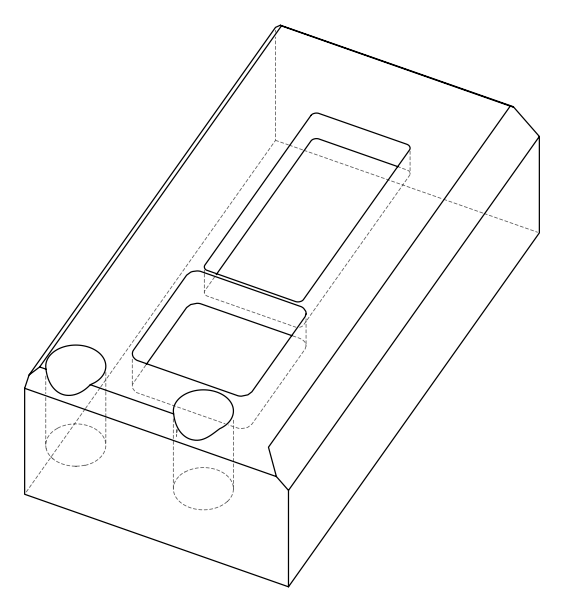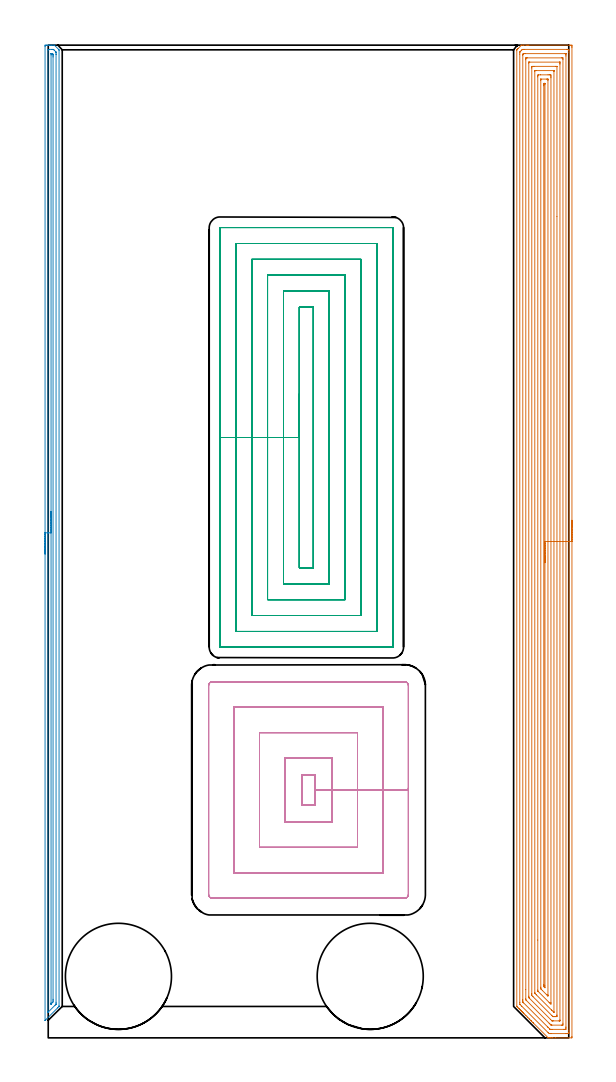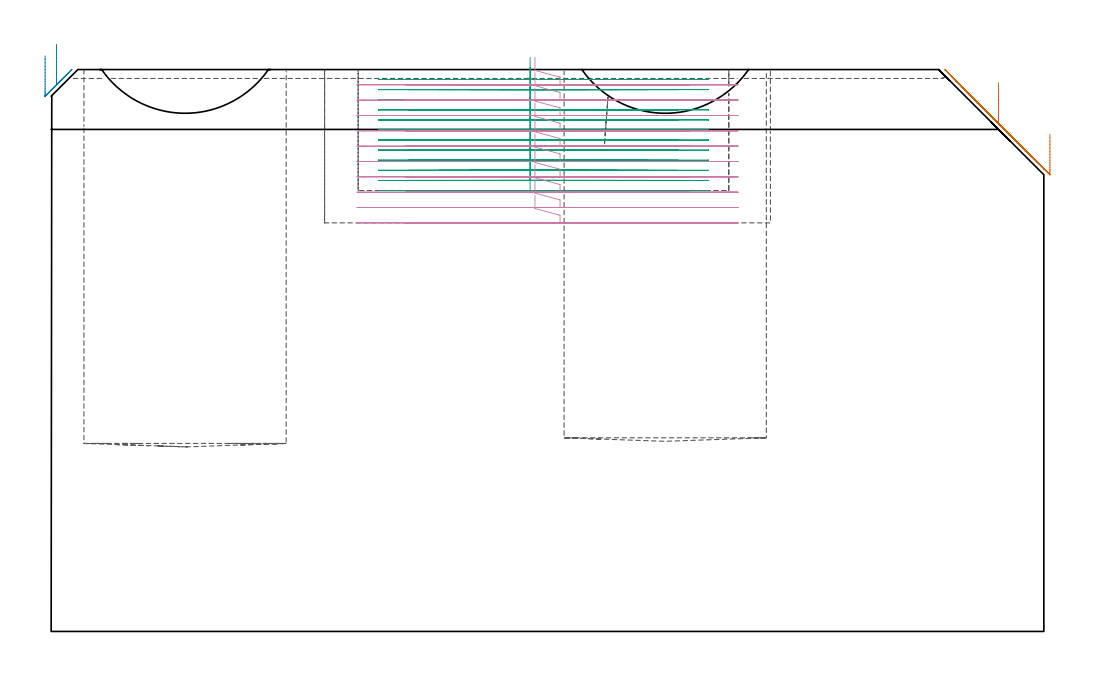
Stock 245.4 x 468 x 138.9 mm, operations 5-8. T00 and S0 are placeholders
(PLAN: 8 operations, 3 tool changes, 144.1 min)
(1 INDEXABLE_INSERT_DRILL_BLIND_HOLE_FROM_SOLID | STEP1POCKET | NXT0302_038 | 0.38 min | 181962 mm3)
(2 INDEXABLE_INSERT_DRILL_BLIND_HOLE_FROM_SOLID_1 | STEP1POCKET_1 | NXT0302_038 | 0.38 min | 179215 mm3)
(3 AREA_MILL | FG_CHAMFER_SURFACE | UGT0205_001 | 1.88 min | 534 mm3)
(4 AREA_MILL_1 | FG_CHAMFER_SURFACE_1 | UGT0205_001 | 9.48 min | 23541 mm3)
(5 AREA_MILL_2 | FG_CHAMFER_SURFACE_2 | UGT0205_001 | 37.34 min | 156461 mm3)
(6 AREA_MILL_3 | FG_CHAMFER_SURFACE_3 | UGT0205_001 | 11.12 min | 9914 mm3)
(7 MILL_RECTANGULAR_POCKET | POCKET_RECTANGULAR_STRAIGHT | NXT0201_013 | Follow Part, ap 2.5, ae 75% | 60.89 min | 568820 mm3)
(8 MILL_RECTANGULAR_POCKET_1 | POCKET_RECTANGULAR_STRAIGHT_1 | NXT0201_012 | Follow Part, ap 4, ae 75% | 22.64 min | 490199 mm3)
(TOOL NXT0302_038 | Index. Insert Drill 50mm [880-D5000L50-04] | D50 PA176 FL200 Z2)
(TOOL UGT0205_001 | Chamfer Mill 20 x 3 x 45 deg. | D20 FL50 Z2)
(TOOL NXT0201_013 | ENDMILL 10mm | D10 FL30 Z4)
(TOOL NXT0201_012 | ENDMILL 16mm [2P460-1600-NA 1630] | D16 FL38 Z6)
(OP 5 AREA_MILL_2)
G17 G21 G94 G90
T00 M6
G54
G17 G0 G90 X246.9 Y244. S1061 M3
G43 Z148.9 H0
Z122.9
G94 G1 Y243.962 Z122.028 F250.
Y243.848 Z121.163
Y243.659 Z120.312
Y243.397 Z119.48
Y243.063 Z118.674
Y242.66 Z117.9
Y242.192 Z117.164
Y241.66 Z116.472
Y241.071 Z115.829
Y240.428 Z115.24
Y239.736 Z114.708
Y239. Z114.24
Y238.226 Z113.837
Y237.42 Z113.503
Y236.588 Z113.241
Y235.737 Z113.052
Y234.872 Z112.938
Y234. Z112.9
Y0.629
X246.896 Y0.29 Z112.902
X246.892 Y0.01 Z112.906
X246.608 Y0. Z113.19
X239.233 Z120.562
X237.817 Z121.979
X237.456 Z122.34
X236.732 Z123.068
X236.401 Z123.398
X235.698 Y0.01 Z124.101
X235.678 Y0.028 Z124.121
X235.518 Y0.182 Z124.281
X228.722 Y6.978 Z131.078
X228.567 Y7.132 Z131.23
X228.513 Y7.186 Z131.285
X227.848 Y7.852 Z131.952
X227.678 Y8.021 Z132.119
X227.619 Y8.08 Z132.179
X226.974 Y8.726 Z132.826
X226.789 Y8.91 Z133.008
X226.101 Y9.599 Z133.699
X225.9 Y9.798 Z133.896
X225.235 Y10.465 Z134.565
X225.011 Y10.687 Z134.785
X224.354 Y11.346 Z135.446
X224.122 Y11.576 Z135.674
X224.043 Y11.657 Z135.756
X223.906 Y11.794 Z135.893
X223.826 Y11.872 Z135.97
X223.745 Y11.955 Z136.054
X223.612 Y12.088 Z136.188
X223.53 Y12.169 Z136.267
X223.447 Y12.253 Z136.352
X223.317 Y12.383 Z136.482
X223.233 Y12.465 Z136.563
X223.149 Y12.551 Z136.651
X223.022 Y12.677 Z136.777
X222.937 Y12.761 Z136.859
X222.851 Y12.849 Z136.949
X222.728 Y12.972 Z137.071
X222.641 Y13.058 Z137.155
X222.553 Y13.147 Z137.247
X222.433 Y13.267 Z137.366
X222.344 Y13.354 Z137.452
X222.255 Y13.445 Z137.545
X222.139 Y13.561 Z137.661
X222.048 Y13.65 Z137.748
X221.957 Y13.743 Z137.843
X221.844 Y13.856 Z137.955
X221.752 Y13.946 Z138.044
X221.659 Y14.041 Z138.141
X221.133 Y14.567 Z138.666
X220.968 Y14.734 Z138.83
X220.905 Y14.805 Z138.89
X220.9 Y14.935 Z138.9
Y465.583
X220.904 Y465.795 Z138.889
X220.983 Y465.884 Z138.814
X221.135 Y466.036 Z138.664
X221.231 Y466.131 Z138.568
X221.456 Y466.357 Z138.341
X221.575 Y466.477 Z138.222
X222.848 Y467.748 Z136.952
X223.071 Y467.967 Z136.729
X223.108 Y467.998 Z136.689
X223.332 Y468. Z136.467
X224.122 Z135.672
X225.373 Z134.424
X225.9 Z133.894
X226.525 Z133.27
X245.719 Z114.078
X246.344 Y467.996 Z113.453
X246.892 Y467.992 Z112.906
X246.894 Y467.924 Z112.904
X246.898 Y467.371 Z112.902
X246.9 Y466.812 Z112.9
Y234.
X245.486 Z114.314
Y3.312
X245.484 Y2.417 Z114.316
X245.483 Y2.389 Z114.317
X245.456 Y2.01 Z114.344
X244.979 Y2.003 Z114.821
X244.567 Y2.001 Z115.233
X244.093 Y2. Z115.707
X236.981 Y2.001 Z122.819
X236.567 Y2.005 Z123.233
X236.154 Y2.01 Z123.646
X235.733 Y2.417 Z124.067
X235.678 Y2.472 Z124.122
X223.233 Y14.916 Z136.567
X222.344 Y15.81 Z137.456
X222.327 Y15.83 Z137.473
X222.321 Y15.853 Z137.479
X222.314 Y16.724 Z137.486
Y16.754
Y463.794
X222.316 Y464.689 Z137.484
X222.317 Y464.716 Z137.483
X222.321 Y464.745 Z137.479
X222.344 Y464.783 Z137.456
X222.74 Y465.185 Z137.06
X223.132 Y465.583 Z136.668
X223.183 Y465.633 Z136.617
X223.233 Y465.683 Z136.567
X223.5 Y465.941 Z136.3
X223.54 Y465.978 Z136.26
X223.59 Y465.99 Z136.21
X223.711 Y465.996 Z136.089
X224.122 Y465.999 Z135.678
X224.596 Y466. Z135.204
X244.567 Y465.999 Z115.233
X245.043 Y465.997 Z114.757
X245.456 Y465.99 Z114.344
X245.483 Y465.583 Z114.317
X245.484 Y465.554 Z114.316
X245.486 Y464.689 Z114.314
Y234.
X244.072 Z115.728
X244.071 Y5.1 Z115.729
X244.07 Y4.705 Z115.73
X244.067 Y4.206 Z115.733
X244.065 Y4.017 Z115.735
X243.877 Y4.005 Z115.923
X243.678 Y4.003 Z116.122
X242.993 Y4. Z116.807
X237.456 Z122.344
X236.77 Y4.002 Z123.03
X236.669 Y4.006 Z123.131
X236.62 Y4.01 Z123.18
X236.567 Y4.043 Z123.233
X236.397 Y4.206 Z123.403
X235.678 Y4.922 Z124.122
X235.499 Y5.1 Z124.301
X224.122 Y16.477 Z135.678
X223.877 Y16.724 Z135.923
X223.795 Y16.811 Z136.005
X223.735 Y16.877 Z136.065
X223.734 Y16.922 Z136.066
X223.731 Y17.118 Z136.069
X223.729 Y17.618 Z136.071
X223.728 Y18.014 Z136.072
X223.729 Y463.296 Z136.071
X223.731 Y463.545 Z136.069
X223.735 Y463.669 Z136.065
X223.738 Y463.727 Z136.062
X223.8 Y463.794 Z136.
X223.964 Y463.953 Z135.836
X224.022 Y463.99 Z135.778
X224.122 Y463.992 Z135.678
X224.807 Y463.999 Z134.993
X243.678 Z116.122
X243.882 Y463.997 Z115.918
X244.018 Y463.993 Z115.782
X244.063 Y463.99 Z115.737
X244.065 Y463.972 Z115.735
X244.068 Y463.926 Z115.732
X244.07 Y463.794 Z115.73
X244.071 Y463.398 Z115.729
X244.072 Y462.9 Z115.728
Y234.
X242.657 Z117.143
Y6.888
X242.653 Y6.131 Z117.147
X242.651 Y6.026 Z117.149
X242.562 Y6.01 Z117.238
X242.341 Y6.006 Z117.459
X241.9 Y6. Z117.9
X237.456 Z122.344
X237.229 Y6.002 Z122.571
X237.119 Y6.006 Z122.681
X237.065 Y6.01 Z122.735
X236.972 Y6.089 Z122.828
X236.567 Y6.486 Z123.233
X236.161 Y6.888 Z123.639
X225.432 Y17.618 Z134.368
X225.275 Y17.779 Z134.525
X225.153 Y17.907 Z134.647
X225.15 Y17.999 Z134.65
X225.144 Y18.379 Z134.656
X225.143 Y22.725 Z134.657
Y461.112
X225.147 Y461.869 Z134.653
X225.149 Y461.974 Z134.651
X225.238 Y461.99 Z134.562
X225.459 Y461.995 Z134.341
X225.9 Y462. Z133.9
X241.9 Z117.9
X242.343 Y461.995 Z117.457
X242.562 Y461.99 Z117.238
X242.651 Y461.977 Z117.149
X242.652 Y461.906 Z117.148
X242.657 Y461.245 Z117.143
Y234.
X241.243 Z118.557
Y8.443
X241.241 Y8.209 Z118.559
X241.238 Y8.054 Z118.562
X241.235 Y8.009 Z118.565
X241.221 Y8.006 Z118.579
X241.179 Y8.003 Z118.621
X241.011 Y8. Z118.789
X240.795 Z119.005
X238.128 Z121.672
X237.792 Z122.008
X237.624 Y8.002 Z122.176
X237.54 Y8.006 Z122.26
X237.5 Y8.01 Z122.3
X237.456 Y8.05 Z122.344
X236.822 Y8.676 Z122.978
X226.789 Y18.711 Z133.011
X226.618 Y18.888 Z133.182
X226.577 Y18.933 Z133.223
X226.564 Y18.964 Z133.236
X226.561 Y19.017 Z133.239
X226.558 Y19.173 Z133.242
X226.557 Y19.406 Z133.243
Y19.639
Y459.557
X226.559 Y459.79 Z133.241
X226.562 Y459.945 Z133.238
X226.565 Y459.991 Z133.235
X226.579 Y459.994 Z133.221
X226.621 Y459.997 Z133.179
X226.789 Y460. Z133.011
X227.005 Z132.795
X241.011 Y459.999 Z118.789
X241.231 Y459.997 Z118.569
X241.239 Y459.989 Z118.561
X241.241 Y459.986 Z118.559
X241.243 Y459.324 Z118.557
Y459.09
Y234.
X239.829 Z119.971
Y10.76
X239.827 Y10.465 Z119.973
X239.824 Y10.165 Z119.976
X239.822 Y10.025 Z119.978
X239.686 Y10.009 Z120.114
X239.233 Y10.003 Z120.567
X238.806 Y10. Z120.994
X238.344 Z121.456
X238.19 Y10.001 Z121.61
X238.067 Y10.004 Z121.733
X237.986 Y10.01 Z121.814
X237.944 Y10.015 Z121.856
X237.456 Y10.492 Z122.344
X228.542 Y19.406 Z131.258
X227.978 Y19.998 Z131.822
X227.975 Y20.3 Z131.825
X227.972 Y20.899 Z131.828
X227.971 Y457.24 Z131.829
X227.973 Y457.535 Z131.827
X227.976 Y457.835 Z131.824
X227.978 Y457.975 Z131.822
X228.114 Y457.991 Z131.686
X228.567 Y457.997 Z131.233
X228.994 Y458. Z130.806
X239.233 Z120.567
X239.662 Y457.999 Z120.138
X239.806 Y457.992 Z119.994
X239.819 Y457.991 Z119.981
X239.822 Y457.978 Z119.978
X239.826 Y457.93 Z119.974
X239.828 Y457.831 Z119.972
X239.829 Y387.269 Z119.971
Y234.
X238.415 Z121.385
X238.414 Y12.253 Z121.386
X238.413 Y12.184 Z121.387
X238.409 Y12.112 Z121.391
X238.402 Y12.016 Z121.398
X238.344 Y12.064 Z121.456
X238.148 Y12.253 Z121.652
X237.456 Y12.942 Z122.344
X237.25 Y13.147 Z122.55
X230.098 Y20.3 Z129.702
X229.456 Y20.95 Z130.344
X229.399 Y21.01 Z130.401
X229.391 Y21.124 Z130.409
X229.387 Y21.194 Z130.413
X229.386 Y21.264 Z130.414
Y455.747
X229.387 Y455.816 Z130.413
X229.391 Y455.888 Z130.409
X229.399 Y455.99 Z130.401
X229.456 Y455.992 Z130.344
X230.094 Y455.999 Z129.706
X238.344 Z121.456
X238.38 Y455.998 Z121.42
X238.401 Y455.994 Z121.399
X238.408 Y455.992 Z121.392
X238.41 Y455.959 Z121.39
X238.414 Y455.818 Z121.386
X238.415 Y455.747 Z121.385
Y455.676
Y234.
X237.001 Z122.799
X237. Y16.724 Z122.8
X236.998 Y16.29 Z122.802
X236.994 Y15.87 Z122.806
X236.567 Y16.286 Z123.233
X236.124 Y16.724 Z123.676
X230.997 Y21.851 Z128.803
X230.879 Y21.973 Z128.921
X230.823 Y22.036 Z128.977
X230.806 Y22.064 Z128.994
X230.805 Y22.088 Z128.995
X230.8 Y22.524 Z129.
X230.799 Y46.108 Z129.001
X230.8 Y453.065 Z129.
X230.802 Y453.499 Z128.998
X230.807 Y453.959 Z128.993
X231.195 Y453.998 Z128.605
X231.233 Y453.999 Z128.567
X232.081 Y454. Z127.719
X235.637 Z124.163
X236.527 Y453.999 Z123.273
X236.567 Y453.996 Z123.233
X236.993 Y453.959 Z122.807
X236.998 Y453.525 Z122.802
X237. Y453.065 Z122.8
Y452.628
X237.001 Y234. Z122.799
X235.586 Z124.214
Y20.3
X235.582 Y19.959 Z124.218
X235.579 Y19.789 Z124.221
X235.574 Y19.734 Z124.226
X235.519 Y19.787 Z124.281
X234.997 Y20.3 Z124.803
X233.011 Y22.286 Z126.789
X232.319 Y22.983 Z127.481
X232.221 Y23.088 Z127.579
X232.218 Y23.183 Z127.582
X232.216 Y23.384 Z127.584
X232.214 Y23.785 Z127.586
Y23.877
Y451.276
X232.215 Y451.677 Z127.585
X232.217 Y451.878 Z127.583
X232.221 Y451.976 Z127.579
X232.223 Y451.99 Z127.577
X232.244 Y451.994 Z127.556
X232.293 Y451.998 Z127.507
X234.959 Y452. Z124.841
X235.536 Y451.995 Z124.264
X235.569 Y451.991 Z124.231
X235.58 Y451.987 Z124.22
X235.581 Y451.973 Z124.219
X235.584 Y451.888 Z124.216
X235.586 Y451.715 Z124.214
Y451.368
Y234.
X234.172 Z125.628
Y24.498
X234.168 Y23.877 Z125.632
X234.165 Y23.61 Z125.635
X233.9 Y23.849 Z125.9
X233.871 Y23.877 Z125.929
X233.635 Y24.143 Z126.165
X233.63 Y24.771 Z126.17
X233.628 Y25.044 Z126.172
Y448.867
X233.632 Y449.488 Z126.168
X233.635 Y449.755 Z126.165
X233.652 Y449.99 Z126.148
X233.9 Y449.996 Z125.9
X234.07 Y449.997 Z125.73
X234.131 Y449.994 Z125.669
X234.16 Y449.991 Z125.64
X234.165 Y449.943 Z125.635
X234.169 Y449.762 Z125.631
X234.171 Y449.488 Z125.629
X234.172 Y234. Z125.628
Y233.128 Z125.666
Y232.264 Z125.78
Y231.412 Z125.969
Y230.58 Z126.231
Y229.774 Z126.565
Y229. Z126.968
Y228.264 Z127.436
Y227.572 Z127.967
Y226.929 Z128.557
Y226.34 Z129.2
Y225.809 Z129.892
Y225.34 Z130.628
Y224.937 Z131.402
Y224.603 Z132.208
Y224.341 Z133.04
Y224.152 Z133.891
Y224.038 Z134.756
Y224. Z135.628
G0 Z148.9
M5
M2
(OP 6 AREA_MILL_3)
G17 G21 G94 G90
T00 M6
G54
G17 G0 G90 X-1.5 Y228.1 S1061 M3
G43 Z148.9 H0
Z142.3
G94 G1 Y228.138 Z141.428 F250.
Y228.252 Z140.563
Y228.441 Z139.712
Y228.703 Z138.88
Y229.037 Z138.074
Y229.44 Z137.3
Y229.908 Z136.564
Y230.44 Z135.872
Y231.029 Z135.229
Y231.672 Z134.64
Y232.364 Z134.108
Y233.1 Z133.64
Y233.874 Z133.237
Y234.68 Z132.903
Y235.512 Z132.641
Y236.363 Z132.452
Y237.228 Z132.338
Y238.1 Z132.3
X-1.499 Y467.375 Z132.301
X-1.493 Y467.988 Z132.303
X-1.491 Y467.993 Z132.305
X-0.88 Y468. Z132.915
X-0.612 Z133.183
X0.013 Z133.807
X0.55 Z134.347
X0.906 Z134.702
X1.444 Z135.24
X1.8 Z135.594
X2.693 Z136.491
X2.891 Y467.998 Z136.688
X2.93 Y467.971 Z136.729
X4.966 Y465.934 Z138.765
X5.098 Y465.795 Z138.887
X5.1 Y465.587 Z138.9
Y15.082
X5.096 Y14.804 Z138.887
X5.084 Y14.782 Z138.88
X4.488 Y14.188 Z138.288
X-1.172 Y8.527 Z132.627
X-1.327 Y8.371 Z132.47
X-1.474 Y8.229 Z132.324
X-1.494 Y8.217 Z132.303
X-1.499 Y8.229 Z132.299
X-1.5 Y238.1 Z132.3
X-0.086 Z133.714
X-0.085 Y465.685 Z133.715
X-0.083 Y465.785 Z133.717
X-0.079 Y465.974 Z133.721
X0.013 Y465.99 Z133.813
X0.496 Y465.998 Z134.296
X1.8 Y466. Z135.6
X2.283 Y465.998 Z136.083
X2.384 Y465.994 Z136.184
X2.433 Y465.99 Z136.233
X2.52 Y465.918 Z136.32
X2.693 Y465.753 Z136.493
X2.862 Y465.587 Z136.662
X3.587 Y464.855 Z137.387
X3.666 Y464.773 Z137.466
X3.679 Y464.693 Z137.479
X3.681 Y464.599 Z137.481
X3.685 Y463.799 Z137.485
X3.686 Y463.701 Z137.486
Y16.771
X3.684 Y15.976 Z137.484
X3.682 Y15.881 Z137.482
X3.679 Y15.849 Z137.479
X3.662 Y15.824 Z137.462
X3.587 Y15.743 Z137.387
X3.259 Y15.41 Z137.059
X0.013 Y12.163 Z133.813
X-0.027 Y12.125 Z133.773
X-0.06 Y12.096 Z133.74
X-0.075 Y12.085 Z133.725
X-0.079 Y12.105 Z133.721
X-0.084 Y12.302 Z133.716
X-0.085 Y12.401 Z133.715
X-0.086 Y238.1 Z133.714
X1.328 Z135.128
X1.329 Y463.377 Z135.129
X1.331 Y463.799 Z135.131
X1.333 Y463.917 Z135.133
X1.335 Y463.972 Z135.135
X1.345 Y463.99 Z135.145
X1.399 Y463.993 Z135.199
X1.601 Y463.998 Z135.401
X1.8 Y463.995 Z135.6
X1.998 Y463.99 Z135.798
X2.195 Y463.799 Z135.995
X2.253 Y463.736 Z136.053
X2.264 Y463.68 Z136.064
X2.267 Y463.563 Z136.067
X2.27 Y463.329 Z136.07
X2.271 Y462.906 Z136.071
Y462.434
Y18.186
X2.27 Y17.764 Z136.07
X2.268 Y17.295 Z136.068
X2.264 Y16.87 Z136.064
X1.588 Y16.188 Z135.388
X1.377 Y15.976 Z135.177
X1.361 Y15.96 Z135.161
X1.352 Y15.953 Z135.152
X1.339 Y15.947 Z135.139
X1.334 Y15.948 Z135.134
X1.332 Y15.953 Z135.132
X1.33 Y15.976 Z135.13
X1.329 Y16.025 Z135.129
X1.328 Y16.448 Z135.128
Y238.1
Y238.972 Z135.166
Y239.836 Z135.28
Y240.688 Z135.469
Y241.52 Z135.731
Y242.326 Z136.065
Y243.1 Z136.468
Y243.836 Z136.937
Y244.528 Z137.468
Y245.171 Z138.057
Y245.76 Z138.701
Y246.291 Z139.393
Y246.76 Z140.128
Y247.163 Z140.902
Y247.497 Z141.708
Y247.759 Z142.54
Y247.948 Z143.392
Y248.062 Z144.257
Y248.1 Z145.128
G0 Z148.9
M5
M2
(OP 7 MILL_RECTANGULAR_POCKET)
G17 G21 G94 G90
T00 M6
G54
G17 G0 G90 X118.4 Y303.554 S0 M3
G43 Z148.9 H0
Z141.93
G94 G1 Y283.05 Z136.436 F250.
Y221.6 F500.
X125.
Y344.5
X118.4
Y283.05
X110.9
Y214.1
X132.5
Y352.
X110.9
Y283.05
X103.4
Y206.6
X140.
Y359.5
X103.4
Y283.05
X95.9
Y199.1
X147.5
Y367.
X95.9
Y283.05
X88.4
Y191.6
X155.
Y374.5
X88.4
Y283.05
X80.9
Y184.2
X80.905 Y184.145
X80.945 Y184.105
X81. Y184.1
X162.4
X162.455 Y184.105
X162.495 Y184.145
X162.5 Y184.2
Y381.9
X162.495 Y381.955
X162.455 Y381.995
X162.4 Y382.
X81.
X80.945 Y381.995
X80.905 Y381.955
X80.9 Y381.9
Y283.05
Y282.05
G0 X118.4 Y303.554 Z139.436
G1 Y283.05 Z133.942 F250.
Y221.6 F500.
X125.
Y344.5
X118.4
Y283.05
X110.9
Y214.1
X132.5
Y352.
X110.9
Y283.05
X103.4
Y206.6
X140.
Y359.5
X103.4
Y283.05
X95.9
Y199.1
X147.5
Y367.
X95.9
Y283.05
X88.4
Y191.6
X155.
Y374.5
X88.4
Y283.05
X80.9
Y184.2
X80.905 Y184.145
X80.945 Y184.105
X81. Y184.1
X162.4
X162.455 Y184.105
X162.495 Y184.145
X162.5 Y184.2
Y381.9
X162.495 Y381.955
X162.455 Y381.995
X162.4 Y382.
X81.
X80.945 Y381.995
X80.905 Y381.955
X80.9 Y381.9
Y283.05
Y282.05
G0 X118.4 Y303.554 Z136.942
G1 Y283.05 Z131.447 F250.
Y221.6 F500.
X125.
Y344.5
X118.4
Y283.05
X110.9
Y214.1
X132.5
Y352.
X110.9
Y283.05
X103.4
Y206.6
X140.
Y359.5
X103.4
Y283.05
X95.9
Y199.1
X147.5
Y367.
X95.9
Y283.05
X88.4
Y191.6
X155.
Y374.5
X88.4
Y283.05
X80.9
Y184.2
X80.905 Y184.145
X80.945 Y184.105
X81. Y184.1
X162.4
X162.455 Y184.105
X162.495 Y184.145
X162.5 Y184.2
Y381.9
X162.495 Y381.955
X162.455 Y381.995
X162.4 Y382.
X81.
X80.945 Y381.995
X80.905 Y381.955
X80.9 Y381.9
Y283.05
Y282.05
G0 X118.4 Y303.554 Z134.447
G1 Y283.05 Z128.953 F250.
Y221.6 F500.
X125.
Y344.5
X118.4
Y283.05
X110.9
Y214.1
X132.5
Y352.
X110.9
Y283.05
X103.4
Y206.6
X140.
Y359.5
X103.4
Y283.05
X95.9
Y199.1
X147.5
Y367.
X95.9
Y283.05
X88.4
Y191.6
X155.
Y374.5
X88.4
Y283.05
X80.9
Y184.2
X80.905 Y184.145
X80.945 Y184.105
X81. Y184.1
X162.4
X162.455 Y184.105
X162.495 Y184.145
X162.5 Y184.2
Y381.9
X162.495 Y381.955
X162.455 Y381.995
X162.4 Y382.
X81.
X80.945 Y381.995
X80.905 Y381.955
X80.9 Y381.9
Y283.05
Y282.05
G0 X118.4 Y303.554 Z131.953
G1 Y283.05 Z126.459 F250.
Y221.6 F500.
X125.
Y344.5
X118.4
Y283.05
X110.9
Y214.1
X132.5
Y352.
X110.9
Y283.05
X103.4
Y206.6
X140.
Y359.5
X103.4
Y283.05
X95.9
Y199.1
X147.5
Y367.
X95.9
Y283.05
X88.4
Y191.6
X155.
Y374.5
X88.4
Y283.05
X80.9
Y184.2
X80.905 Y184.145
X80.945 Y184.105
X81. Y184.1
X162.4
X162.455 Y184.105
X162.495 Y184.145
X162.5 Y184.2
Y381.9
X162.495 Y381.955
X162.455 Y381.995
X162.4 Y382.
X81.
X80.945 Y381.995
X80.905 Y381.955
X80.9 Y381.9
Y283.05
Y282.05
G0 X118.4 Y303.554 Z129.459
G1 Y283.05 Z123.965 F250.
Y221.6 F500.
X125.
Y344.5
X118.4
Y283.05
X110.9
Y214.1
X132.5
Y352.
X110.9
Y283.05
X103.4
Y206.6
X140.
Y359.5
X103.4
Y283.05
X95.9
Y199.1
X147.5
Y367.
X95.9
Y283.05
X88.4
Y191.6
X155.
Y374.5
X88.4
Y283.05
X80.9
Y184.2
X80.905 Y184.145
X80.945 Y184.105
X81. Y184.1
X162.4
X162.455 Y184.105
X162.495 Y184.145
X162.5 Y184.2
Y381.9
X162.495 Y381.955
X162.455 Y381.995
X162.4 Y382.
X81.
X80.945 Y381.995
X80.905 Y381.955
X80.9 Y381.9
Y283.05
Y282.05
G0 X118.4 Y303.554 Z126.965
G1 Y283.05 Z121.471 F250.
Y221.6 F500.
X125.
Y344.5
X118.4
Y283.05
X110.9
Y214.1
X132.5
Y352.
X110.9
Y283.05
X103.4
Y206.6
X140.
Y359.5
X103.4
Y283.05
X95.9
Y199.1
X147.5
Y367.
X95.9
Y283.05
X88.4
Y191.6
X155.
Y374.5
X88.4
Y283.05
X80.9
Y184.2
X80.905 Y184.145
X80.945 Y184.105
X81. Y184.1
X162.4
X162.455 Y184.105
X162.495 Y184.145
X162.5 Y184.2
Y381.9
X162.495 Y381.955
X162.455 Y381.995
X162.4 Y382.
X81.
X80.945 Y381.995
X80.905 Y381.955
X80.9 Y381.9
Y283.05
Y282.05
G0 X118.4 Y303.554 Z124.471
G1 Y283.05 Z118.977 F250.
Y221.6 F500.
X125.
Y344.5
X118.4
Y283.05
X110.9
Y214.1
X132.5
Y352.
X110.9
Y283.05
X103.4
Y206.6
X140.
Y359.5
X103.4
Y283.05
X95.9
Y199.1
X147.5
Y367.
X95.9
Y283.05
X88.4
Y191.6
X155.
Y374.5
X88.4
Y283.05
X80.9
Y184.2
X80.905 Y184.145
X80.945 Y184.105
X81. Y184.1
X162.4
X162.455 Y184.105
X162.495 Y184.145
X162.5 Y184.2
Y381.9
X162.495 Y381.955
X162.455 Y381.995
X162.4 Y382.
X81.
X80.945 Y381.995
X80.905 Y381.955
X80.9 Y381.9
Y283.05
Y282.05
G0 X118.4 Y303.554 Z121.977
G1 Y283.05 Z116.482 F250.
Y221.6 F500.
X125.
Y344.5
X118.4
Y283.05
X110.9
Y214.1
X132.5
Y352.
X110.9
Y283.05
X103.4
Y206.6
X140.
Y359.5
X103.4
Y283.05
X95.9
Y199.1
X147.5
Y367.
X95.9
Y283.05
X88.4
Y191.6
X155.
Y374.5
X88.4
Y283.05
X80.9
Y184.2
X80.905 Y184.145
X80.945 Y184.105
X81. Y184.1
X162.4
X162.455 Y184.105
X162.495 Y184.145
X162.5 Y184.2
Y381.9
X162.495 Y381.955
X162.455 Y381.995
X162.4 Y382.
X81.
X80.945 Y381.995
X80.905 Y381.955
X80.9 Y381.9
Y283.05
Y282.05
G0 X118.4 Y303.554 Z119.482
G1 Y283.05 Z113.988 F250.
Y221.6 F500.
X125.
Y344.5
X118.4
Y283.05
X110.9
Y214.1
X132.5
Y352.
X110.9
Y283.05
X103.4
Y206.6
X140.
Y359.5
X103.4
Y283.05
X95.9
Y199.1
X147.5
Y367.
X95.9
Y283.05
X88.4
Y191.6
X155.
Y374.5
X88.4
Y283.05
X80.9
Y184.2
X80.905 Y184.145
X80.945 Y184.105
X81. Y184.1
X162.4
X162.455 Y184.105
X162.495 Y184.145
X162.5 Y184.2
Y381.9
X162.495 Y381.955
X162.455 Y381.995
X162.4 Y382.
X81.
X80.945 Y381.995
X80.905 Y381.955
X80.9 Y381.9
Y283.05
Y282.05
G0 X118.4 Y303.554 Z116.988
G1 Y283.05 Z111.494 F250.
Y221.6 F500.
X125.
Y344.5
X118.4
Y283.05
X110.9
Y214.1
X132.5
Y352.
X110.9
Y283.05
X103.4
Y206.6
X140.
Y359.5
X103.4
Y283.05
X95.9
Y199.1
X147.5
Y367.
X95.9
Y283.05
X88.4
Y191.6
X155.
Y374.5
X88.4
Y283.05
X80.9
Y184.2
X80.905 Y184.145
X80.945 Y184.105
X81. Y184.1
X162.4
X162.455 Y184.105
X162.495 Y184.145
X162.5 Y184.2
Y381.9
X162.495 Y381.955
X162.455 Y381.995
X162.4 Y382.
X81.
X80.945 Y381.995
X80.905 Y381.955
X80.9 Y381.9
Y283.05
Y282.05
G0 X118.4 Y303.554 Z114.494
G1 Y283.05 Z109. F250.
Y221.6 F500.
X125.
Y344.5
X118.4
Y283.05
X110.9
Y214.1
X132.5
Y352.
X110.9
Y283.05
X103.4
Y206.6
X140.
Y359.5
X103.4
Y283.05
X95.9
Y199.1
X147.5
Y367.
X95.9
Y283.05
X88.4
Y191.6
X155.
Y374.5
X88.4
Y283.05
X80.9
Y184.2
X80.905 Y184.145
X80.945 Y184.105
X81. Y184.1
X162.4
X162.455 Y184.105
X162.495 Y184.145
X162.5 Y184.2
Y381.9
X162.495 Y381.955
X162.455 Y381.995
X162.4 Y382.
X81.
X80.945 Y381.995
X80.905 Y381.955
X80.9 Y381.9
Y283.05
Y282.05
G0 Z148.9
M5
M2
(OP 8 MILL_RECTANGULAR_POCKET_1)
G17 G21 G94 G90
T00 M6
G54
G17 G0 G90 X119.6 Y121.902 S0 M3
G43 Z148.9 H1
Z141.93
G94 G1 Y109.8 Z138.687 F250.
X125.8 Z137.026
Y116.85 Z135.137
Y123.9 F500.
X119.6
Y109.8
X125.8
Y116.85
X133.8
Y131.9
X111.6
Y101.8
X133.8
Y116.85
X145.8
Y143.9
X99.6
Y89.8
X145.8
Y116.85
X157.8
Y155.9
X87.6
Y77.8
X157.8
Y116.85
X169.8
Y166.1
G3 X168. Y167.9 R1.8
G1 X77.4
G3 X75.6 Y166.1 R1.8
G1 Y67.6
G3 X77.4 Y65.8 R1.8
G1 X168.
G3 X169.8 Y67.6 R1.8
G1 Y116.85
Y117.85
G0 X119.6 Y121.902 Z138.137
G1 Y109.8 Z134.894 F250.
X125.8 Z133.233
Y116.85 Z131.344
Y123.9 F500.
X119.6
Y109.8
X125.8
Y116.85
X133.8
Y131.9
X111.6
Y101.8
X133.8
Y116.85
X145.8
Y143.9
X99.6
Y89.8
X145.8
Y116.85
X157.8
Y155.9
X87.6
Y77.8
X157.8
Y116.85
X169.8
Y166.1
G3 X168. Y167.9 R1.8
G1 X77.4
G3 X75.6 Y166.1 R1.8
G1 Y67.6
G3 X77.4 Y65.8 R1.8
G1 X168.
G3 X169.8 Y67.6 R1.8
G1 Y116.85
Y117.85
G0 X119.6 Y121.902 Z134.344
G1 Y109.8 Z131.101 F250.
X125.8 Z129.44
Y116.85 Z127.551
Y123.9 F500.
X119.6
Y109.8
X125.8
Y116.85
X133.8
Y131.9
X111.6
Y101.8
X133.8
Y116.85
X145.8
Y143.9
X99.6
Y89.8
X145.8
Y116.85
X157.8
Y155.9
X87.6
Y77.8
X157.8
Y116.85
X169.8
Y166.1
G3 X168. Y167.9 R1.8
G1 X77.4
G3 X75.6 Y166.1 R1.8
G1 Y67.6
G3 X77.4 Y65.8 R1.8
G1 X168.
G3 X169.8 Y67.6 R1.8
G1 Y116.85
Y117.85
G0 X119.6 Y121.902 Z130.551
G1 Y109.8 Z127.308 F250.
X125.8 Z125.647
Y116.85 Z123.758
Y123.9 F500.
X119.6
Y109.8
X125.8
Y116.85
X133.8
Y131.9
X111.6
Y101.8
X133.8
Y116.85
X145.8
Y143.9
X99.6
Y89.8
X145.8
Y116.85
X157.8
Y155.9
X87.6
Y77.8
X157.8
Y116.85
X169.8
Y166.1
G3 X168. Y167.9 R1.8
G1 X77.4
G3 X75.6 Y166.1 R1.8
G1 Y67.6
G3 X77.4 Y65.8 R1.8
G1 X168.
G3 X169.8 Y67.6 R1.8
G1 Y116.85
Y117.85
G0 X119.6 Y121.902 Z126.758
G1 Y109.8 Z123.515 F250.
X125.8 Z121.854
Y116.85 Z119.965
Y123.9 F500.
X119.6
Y109.8
X125.8
Y116.85
X133.8
Y131.9
X111.6
Y101.8
X133.8
Y116.85
X145.8
Y143.9
X99.6
Y89.8
X145.8
Y116.85
X157.8
Y155.9
X87.6
Y77.8
X157.8
Y116.85
X169.8
Y166.1
G3 X168. Y167.9 R1.8
G1 X77.4
G3 X75.6 Y166.1 R1.8
G1 Y67.6
G3 X77.4 Y65.8 R1.8
G1 X168.
G3 X169.8 Y67.6 R1.8
G1 Y116.85
Y117.85
G0 X119.6 Y121.902 Z122.965
G1 Y109.8 Z119.722 F250.
X125.8 Z118.061
Y116.85 Z116.172
Y123.9 F500.
X119.6
Y109.8
X125.8
Y116.85
X133.8
Y131.9
X111.6
Y101.8
X133.8
Y116.85
X145.8
Y143.9
X99.6
Y89.8
X145.8
Y116.85
X157.8
Y155.9
X87.6
Y77.8
X157.8
Y116.85
X169.8
Y166.1
G3 X168. Y167.9 R1.8
G1 X77.4
G3 X75.6 Y166.1 R1.8
G1 Y67.6
G3 X77.4 Y65.8 R1.8
G1 X168.
G3 X169.8 Y67.6 R1.8
G1 Y116.85
Y117.85
G0 X119.6 Y121.902 Z119.172
G1 Y109.8 Z115.929 F250.
X125.8 Z114.268
Y116.85 Z112.379
Y123.9 F500.
X119.6
Y109.8
X125.8
Y116.85
X133.8
Y131.9
X111.6
Y101.8
X133.8
Y116.85
X145.8
Y143.9
X99.6
Y89.8
X145.8
Y116.85
X157.8
Y155.9
X87.6
Y77.8
X157.8
Y116.85
X169.8
Y166.1
G3 X168. Y167.9 R1.8
G1 X77.4
G3 X75.6 Y166.1 R1.8
G1 Y67.6
G3 X77.4 Y65.8 R1.8
G1 X168.
G3 X169.8 Y67.6 R1.8
G1 Y116.85
Y117.85
G0 X119.6 Y121.902 Z115.379
G1 Y109.8 Z112.136 F250.
X125.8 Z110.475
Y116.85 Z108.586
Y123.9 F500.
X119.6
Y109.8
X125.8
Y116.85
X133.8
Y131.9
X111.6
Y101.8
X133.8
Y116.85
X145.8
Y143.9
X99.6
Y89.8
X145.8
Y116.85
X157.8
Y155.9
X87.6
Y77.8
X157.8
Y116.85
X169.8
Y166.1
G3 X168. Y167.9 R1.8
G1 X77.4
G3 X75.6 Y166.1 R1.8
G1 Y67.6
G3 X77.4 Y65.8 R1.8
G1 X168.
G3 X169.8 Y67.6 R1.8
G1 Y116.85
Y117.85
G0 X119.6 Y121.902 Z111.586
G1 Y109.8 Z108.343 F250.
X125.8 Z106.682
Y116.85 Z104.793
Y123.9 F500.
X119.6
Y109.8
X125.8
Y116.85
X133.8
Y131.9
X111.6
Y101.8
X133.8
Y116.85
X145.8
Y143.9
X99.6
Y89.8
X145.8
Y116.85
X157.8
Y155.9
X87.6
Y77.8
X157.8
Y116.85
X169.8
Y166.1
G3 X168. Y167.9 R1.8
G1 X77.4
G3 X75.6 Y166.1 R1.8
G1 Y67.6
G3 X77.4 Y65.8 R1.8
G1 X168.
G3 X169.8 Y67.6 R1.8
G1 Y116.85
Y117.85
G0 X119.6 Y121.902 Z107.793
G1 Y109.8 Z104.55 F250.
X125.8 Z102.889
Y116.85 Z101.
Y123.9 F500.
X119.6
Y109.8
X125.8
Y116.85
X133.8
Y131.9
X111.6
Y101.8
X133.8
Y116.85
X145.8
Y143.9
X99.6
Y89.8
X145.8
Y116.85
X157.8
Y155.9
X87.6
Y77.8
X157.8
Y116.85
X169.8
Y166.1
G3 X168. Y167.9 R1.8
G1 X77.4
G3 X75.6 Y166.1 R1.8
G1 Y67.6
G3 X77.4 Y65.8 R1.8
G1 X168.
G3 X169.8 Y67.6 R1.8
G1 Y116.85
Y117.85
G0 Z148.9
M5
M2
